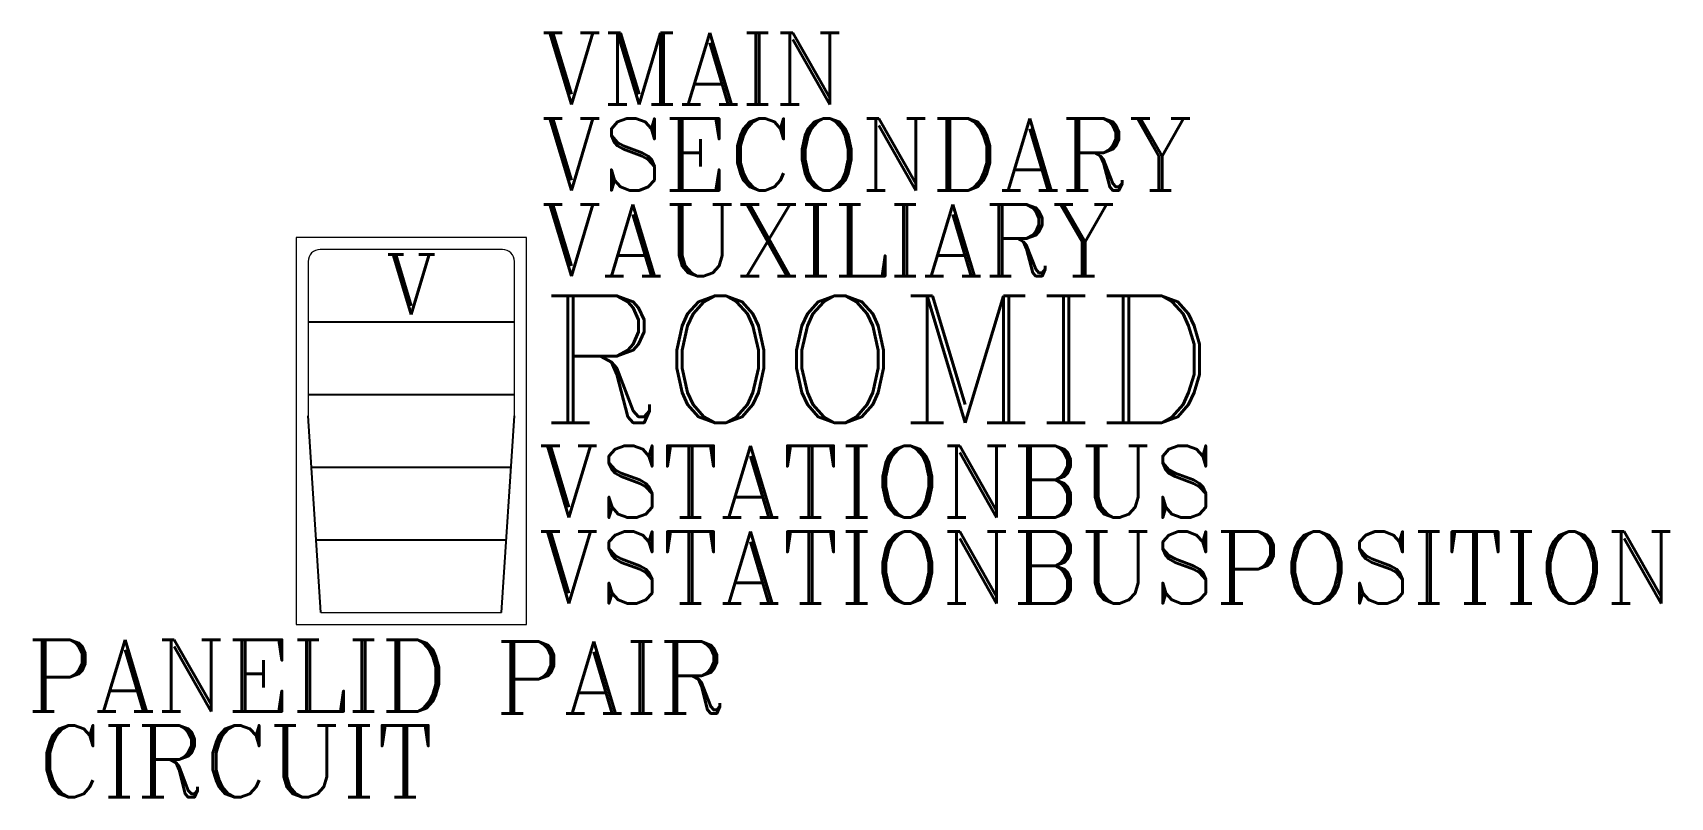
# Model space of a CAD drawing. Header units: inches. Extents: x -32 to 105, y -31 to 33.
import ezdxf
from ezdxf.enums import TextEntityAlignment as Align

# ---------------------------------------------------------------- set-up
doc = ezdxf.new("R2010")
doc.units = ezdxf.units.IN
doc.header["$LTSCALE"] = 48
doc.header["$MEASUREMENT"] = 0
doc.styles.add('ROMANC', font='COMPLEX.SHX')
doc.styles.add('WSNotes', font='complex.shx', dxfattribs={"height": 18})

msp = doc.modelspace()

# ---------------------------------------------------------------- texts
at = {"flags": 1}
for tag, p, height, style in [('VMAIN', (10.81, 27.28), 6, 'ROMANC'), ('VSECONDARY', (10.81, 20.11), 6, 'ROMANC'), ('VAUXILIARY', (10.81, 12.94), 6, 'ROMANC'), ('ROOMID', (10.81, 0.69), 10.62, 'WSNotes'), ('VSTATIONBUS', (10.61, -7.23), 6, 'ROMANC'), ('VSTATIONBUSPOSITION', (10.61, -14.4), 6, 'ROMANC')]:
    msp.add_attdef(tag, p, '', height=height, dxfattribs=dict(at, style=style))
at = {"style": 'ROMANC'}
for tag, p in [('PANELID', (-32.15, -23.43)), ('PAIR', (7.03, -23.59))]:
    msp.add_attdef(tag, p, '', height=6, dxfattribs=at)
msp.add_attdef('CIRCUIT', text='', height=6, dxfattribs=at).set_placement((-14.65, -24.59), align=Align.TOP_CENTER)

# ---------------------------------------------------------------- wipeouts: each hides what was drawn before it
msp.add_wipeout([(-9.62, -16.17), (9.62, -16.17), (9.62, 16.17), (-9.62, 16.17)])

# ---------------------------------------------------------------- next in the draw order: linework, layer by layer
at = {"lineweight": 0}
for p, q in [((7.62, 15.17), (-7.62, 15.17)), ((-8.62, 14.17), (-8.62, 1.26)), ((8.62, 1.26), (8.62, 14.17)), ((-7.55, -15.17), (7.55, -15.17))]:
    msp.add_line(p, q, dxfattribs=at)
for p, q in [((8.62, 9.1), (-8.62, 9.1)), ((8.62, 3.03), (-8.62, 3.03)), ((-7.55, -15.17), (-8.62, 1.26)), ((7.55, -15.17), (8.62, 1.26)), ((8.34, -3.04), (-8.34, -3.04)), ((7.94, -9.11), (-7.94, -9.11))]:
    msp.add_line(p, q)
msp.add_lwpolyline([(-9.62, -16.17), (9.62, -16.17), (9.62, 16.17), (-9.62, 16.17)], close=True, dxfattribs=at)
for centre, start, end in [((-7.62, 14.17), 90, 180), ((7.62, 14.17), 0, 90)]:
    msp.add_arc(centre, 1, start, end, dxfattribs=at)

# ---------------------------------------------------------------- next in the draw order: texts
at = {"style": 'ROMANC'}
msp.add_text('V', height=5, dxfattribs=at).set_placement((0, 12.25), align=Align.MIDDLE_CENTER)

doc.saveas('drawing.dxf')
